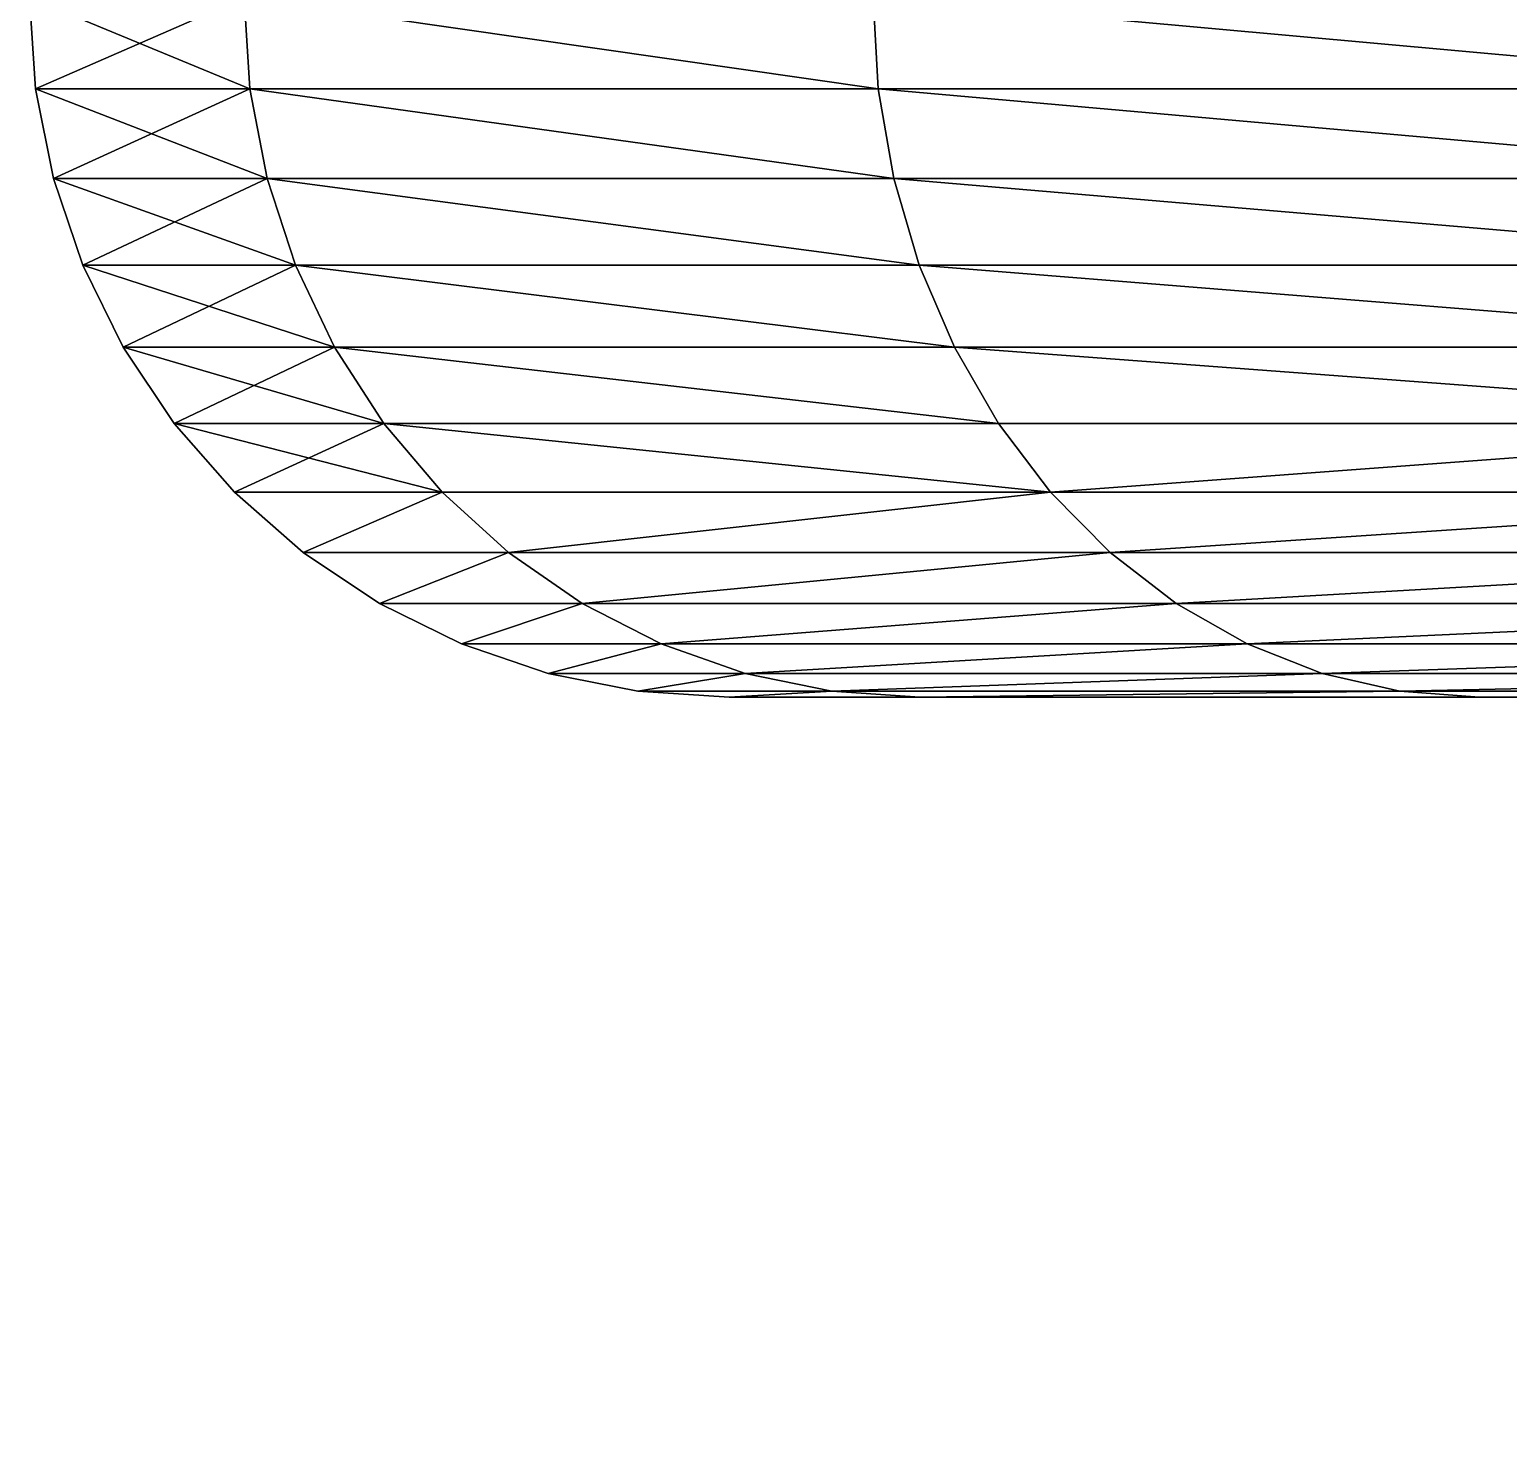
# Model space of a CAD drawing. Header units: millimetres. Extents: x 792 to 981, y 271 to 417.
# Drawn here: x 905.879 to 907.993, y 316.382 to 318.388 of the extents above; entities that cross this region are included whole.
import ezdxf

# ---------------------------------------------------------------- set-up
doc = ezdxf.new("R2010")
doc.units = ezdxf.units.MM

# ---------------------------------------------------------------- blocks, each defined once
blk = doc.blocks.new('Component')
mesh = blk.add_polyface()
corners = [(0, 20, 26.5), (41, 20, 6), (0, 20, 6), (41, 20, 26.5)]
mesh.append_faces([[corners[k] for k in face] for face in [(0, 1, 2), (1, 0, 3)]], dxfattribs={"vtx0": -1})
mesh = blk.add_polyface()
corners = [(41, 0, 26.5), (0, 0, 6), (41, 0, 6), (0, 0, 26.5)]
mesh.append_faces([[corners[k] for k in face] for face in [(0, 1, 2), (1, 0, 3)]], dxfattribs={"vtx0": -1})

msp = doc.modelspace()

# ---------------------------------------------------------------- linework, layer by layer
at = {"extrusion": (-3.06162e-16, -1, -1.83697e-16)}
for p, q in [((905.8795, 318.434, 56.5), (905.888, 318.3035, 56.5)), ((906.1944, 318.3035, 54.1728), (906.1861, 318.434, 54.1706)), ((906.1944, 318.3035, 58.8272), (906.1861, 318.434, 58.8294)), ((907.0926, 318.3035, 60.9957), (907.0852, 318.434, 61)), ((907.0926, 318.3035, 52.0043), (907.0852, 318.434, 52)), ((905.888, 318.3035, 56.5), (905.9135, 318.1752, 56.5)), ((905.888, 318.3035, 56.5), (906.1944, 318.3035, 54.1728)), ((906.1944, 318.3035, 58.8272), (905.888, 318.3035, 56.5)), ((906.219, 318.1752, 54.1794), (906.1944, 318.3035, 54.1728)), ((907.0926, 318.3035, 60.9957), (906.1944, 318.3035, 58.8272)), ((906.219, 318.1752, 58.8206), (906.1944, 318.3035, 58.8272)), ((906.1944, 318.3035, 54.1728), (907.0926, 318.3035, 52.0043)), ((907.0926, 318.3035, 52.0043), (908.5216, 318.3035, 50.1421)), ((908.5216, 318.3035, 62.8579), (907.0926, 318.3035, 60.9957)), ((907.1147, 318.1752, 60.983), (907.0926, 318.3035, 60.9957)), ((907.1147, 318.1752, 52.017), (907.0926, 318.3035, 52.0043)), ((905.9135, 318.1752, 56.5), (906.219, 318.1752, 54.1794)), ((906.219, 318.1752, 58.8206), (905.9135, 318.1752, 56.5)), ((905.9135, 318.1752, 56.5), (905.9556, 318.0514, 56.5)), ((906.219, 318.1752, 54.1794), (907.1147, 318.1752, 52.017)), ((907.1147, 318.1752, 60.983), (906.219, 318.1752, 58.8206)), ((906.2597, 318.0514, 58.8097), (906.219, 318.1752, 58.8206)), ((906.2597, 318.0514, 54.1903), (906.219, 318.1752, 54.1794)), ((907.1147, 318.1752, 52.017), (908.5396, 318.1752, 50.1601)), ((908.5396, 318.1752, 62.8399), (907.1147, 318.1752, 60.983)), ((907.1512, 318.0514, 60.9619), (907.1147, 318.1752, 60.983)), ((907.1512, 318.0514, 52.0381), (907.1147, 318.1752, 52.017)), ((905.9556, 318.0514, 56.5), (906.2597, 318.0514, 54.1903)), ((905.9556, 318.0514, 56.5), (906.0134, 317.934, 56.5)), ((906.2597, 318.0514, 58.8097), (905.9556, 318.0514, 56.5)), ((906.3155, 317.934, 54.2053), (906.2597, 318.0514, 54.1903)), ((906.2597, 318.0514, 54.1903), (907.1512, 318.0514, 52.0381)), ((907.1512, 318.0514, 60.9619), (906.2597, 318.0514, 58.8097)), ((906.3155, 317.934, 58.7947), (906.2597, 318.0514, 58.8097)), ((907.2013, 317.934, 52.067), (907.1512, 318.0514, 52.0381)), ((907.1512, 318.0514, 52.0381), (908.5693, 318.0514, 50.1899)), ((908.5693, 318.0514, 62.8101), (907.1512, 318.0514, 60.9619)), ((907.2013, 317.934, 60.933), (907.1512, 318.0514, 60.9619)), ((906.0134, 317.934, 56.5), (906.3155, 317.934, 54.2053)), ((906.3155, 317.934, 58.7947), (906.0134, 317.934, 56.5)), ((906.0134, 317.934, 56.5), (906.0861, 317.8253, 56.5)), ((906.3857, 317.8253, 54.2241), (906.3155, 317.934, 54.2053)), ((907.2013, 317.934, 60.933), (906.3155, 317.934, 58.7947)), ((906.3857, 317.8253, 58.7759), (906.3155, 317.934, 58.7947)), ((906.3155, 317.934, 54.2053), (907.2013, 317.934, 52.067)), ((907.2642, 317.8253, 52.1033), (907.2013, 317.934, 52.067)), ((908.6102, 317.934, 62.7692), (907.2013, 317.934, 60.933)), ((907.2642, 317.8253, 60.8967), (907.2013, 317.934, 60.933)), ((907.2013, 317.934, 52.067), (908.6102, 317.934, 50.2308)), ((906.0861, 317.8253, 56.5), (906.3857, 317.8253, 54.2241)), ((906.0861, 317.8253, 56.5), (906.1724, 317.7269, 56.5)), ((906.3857, 317.8253, 58.7759), (906.0861, 317.8253, 56.5)), ((906.3857, 317.8253, 54.2241), (907.2642, 317.8253, 52.1033)), ((906.469, 317.7269, 54.2464), (906.3857, 317.8253, 54.2241)), ((907.2642, 317.8253, 60.8967), (906.3857, 317.8253, 58.7759)), ((906.469, 317.7269, 58.7536), (906.3857, 317.8253, 58.7759)), ((907.2642, 317.8253, 52.1033), (908.6616, 317.8253, 50.2822)), ((908.6616, 317.8253, 62.7178), (907.2642, 317.8253, 60.8967)), ((907.3389, 317.7269, 60.8536), (907.2642, 317.8253, 60.8967)), ((907.3389, 317.7269, 52.1464), (907.2642, 317.8253, 52.1033)), ((906.1724, 317.7269, 56.5), (906.2707, 317.6407, 56.5)), ((906.1724, 317.7269, 56.5), (906.469, 317.7269, 54.2464)), ((906.469, 317.7269, 58.7536), (906.1724, 317.7269, 56.5)), ((906.564, 317.6407, 54.2719), (906.469, 317.7269, 54.2464)), ((906.469, 317.7269, 54.2464), (907.3389, 317.7269, 52.1464)), ((907.3389, 317.7269, 60.8536), (906.469, 317.7269, 58.7536)), ((906.564, 317.6407, 58.7281), (906.469, 317.7269, 58.7536)), ((907.4241, 317.6407, 52.1956), (907.3389, 317.7269, 52.1464)), ((907.3389, 317.7269, 52.1464), (908.7226, 317.7269, 50.3431)), ((908.7226, 317.7269, 62.6569), (907.3389, 317.7269, 60.8536)), ((907.4241, 317.6407, 60.8044), (907.3389, 317.7269, 60.8536)), ((906.2707, 317.6407, 56.5), (906.3795, 317.568, 56.5)), ((906.564, 317.6407, 58.7281), (906.2707, 317.6407, 56.5)), ((906.2707, 317.6407, 56.5), (906.564, 317.6407, 54.2719)), ((906.564, 317.6407, 54.2719), (907.4241, 317.6407, 52.1956)), ((906.6691, 317.568, 54.3), (906.564, 317.6407, 54.2719)), ((907.4241, 317.6407, 60.8044), (906.564, 317.6407, 58.7281)), ((906.6691, 317.568, 58.7), (906.564, 317.6407, 58.7281)), ((907.5182, 317.568, 52.25), (907.4241, 317.6407, 52.1956)), ((907.4241, 317.6407, 52.1956), (908.7922, 317.6407, 50.4127)), ((908.7922, 317.6407, 62.5873), (907.4241, 317.6407, 60.8044)), ((907.5182, 317.568, 60.75), (907.4241, 317.6407, 60.8044)), ((906.3795, 317.568, 56.5), (906.6691, 317.568, 54.3)), ((906.3795, 317.568, 56.5), (906.4968, 317.5102, 56.5)), ((906.6691, 317.568, 58.7), (906.3795, 317.568, 56.5)), ((907.5182, 317.568, 60.75), (906.6691, 317.568, 58.7)), ((906.7824, 317.5102, 58.6696), (906.6691, 317.568, 58.7)), ((906.7824, 317.5102, 54.3304), (906.6691, 317.568, 54.3)), ((906.6691, 317.568, 54.3), (907.5182, 317.568, 52.25)), ((907.6198, 317.5102, 52.3087), (907.5182, 317.568, 52.25)), ((907.5182, 317.568, 52.25), (908.8691, 317.568, 50.4896)), ((908.8691, 317.568, 62.5104), (907.5182, 317.568, 60.75)), ((907.6198, 317.5102, 60.6913), (907.5182, 317.568, 60.75)), ((906.4968, 317.5102, 56.5), (906.7824, 317.5102, 54.3304)), ((906.4968, 317.5102, 56.5), (906.6206, 317.4681, 56.5)), ((906.7824, 317.5102, 58.6696), (906.4968, 317.5102, 56.5)), ((906.7824, 317.5102, 54.3304), (907.6198, 317.5102, 52.3087)), ((906.9021, 317.4681, 54.3625), (906.7824, 317.5102, 54.3304)), ((907.6198, 317.5102, 60.6913), (906.7824, 317.5102, 58.6696)), ((906.9021, 317.4681, 58.6375), (906.7824, 317.5102, 58.6696)), ((907.6198, 317.5102, 52.3087), (908.952, 317.5102, 50.5725)), ((908.952, 317.5102, 62.4275), (907.6198, 317.5102, 60.6913)), ((907.7271, 317.4681, 60.6294), (907.6198, 317.5102, 60.6913)), ((907.7271, 317.4681, 52.3706), (907.6198, 317.5102, 52.3087)), ((906.6206, 317.4681, 56.5), (906.7489, 317.4426, 56.5)), ((906.6206, 317.4681, 56.5), (906.9021, 317.4681, 54.3625)), ((906.9021, 317.4681, 58.6375), (906.6206, 317.4681, 56.5)), ((906.9021, 317.4681, 54.3625), (907.7271, 317.4681, 52.3706)), ((907.026, 317.4426, 54.3957), (906.9021, 317.4681, 54.3625)), ((907.7271, 317.4681, 60.6294), (906.9021, 317.4681, 58.6375)), ((907.026, 317.4426, 58.6043), (906.9021, 317.4681, 58.6375)), ((907.7271, 317.4681, 52.3706), (909.0396, 317.4681, 50.6601)), ((907.8382, 317.4426, 52.4347), (907.7271, 317.4681, 52.3706)), ((909.0396, 317.4681, 62.3399), (907.7271, 317.4681, 60.6294)), ((907.8382, 317.4426, 60.5653), (907.7271, 317.4681, 60.6294)), ((906.7489, 317.4426, 56.5), (907.026, 317.4426, 54.3957)), ((906.7489, 317.4426, 56.5), (906.8795, 317.434, 56.5)), ((907.026, 317.4426, 58.6043), (906.7489, 317.4426, 56.5)), ((907.026, 317.4426, 54.3957), (907.8382, 317.4426, 52.4347)), ((907.1521, 317.434, 54.4294), (907.026, 317.4426, 54.3957)), ((907.8382, 317.4426, 60.5653), (907.026, 317.4426, 58.6043)), ((907.1521, 317.434, 58.5706), (907.026, 317.4426, 58.6043)), ((907.9513, 317.434, 52.5), (907.8382, 317.4426, 52.4347)), ((907.8382, 317.4426, 52.4347), (909.1303, 317.4426, 50.7508)), ((909.1303, 317.4426, 62.2492), (907.8382, 317.4426, 60.5653)), ((907.9513, 317.434, 60.5), (907.8382, 317.4426, 60.5653)), ((906.8795, 317.434, 56.5), (907.1521, 317.434, 54.4294)), ((907.1521, 317.434, 58.5706), (906.8795, 317.434, 56.5)), ((907.1521, 317.434, 54.4294), (907.9513, 317.434, 52.5)), ((907.9513, 317.434, 60.5), (907.1521, 317.434, 58.5706)), ((907.8881, 317.434, 56.5), (908.1263, 317.434, 54.6905)), ((908.1263, 317.434, 58.3095), (907.8881, 317.434, 56.5)), ((909.2226, 317.434, 62.1569), (907.9513, 317.434, 60.5)), ((907.9513, 317.434, 52.5), (909.2226, 317.434, 50.8431))]:
    msp.add_line(p, q, dxfattribs=at)

# ---------------------------------------------------------------- block references
at = {"extrusion": (0, 1, -1.83697e-16), "rotation": 180}
msp.add_blockref('Component', (-880.1732, 25, 300.634), dxfattribs=at)

# ---------------------------------------------------------------- meshes
at = {"color": 160, "true_color": 0x3232ff}
mesh = msp.add_polyface(dxfattribs=at)
corners = [(906.1861, 318.434, 54.1706), (905.888, 318.3035, 56.5), (905.8795, 318.434, 56.5), (906.1944, 318.3035, 54.1728)]
mesh.append_faces([[corners[k] for k in face] for face in [(0, 1, 2), (1, 0, 3)]], dxfattribs={"vtx0": -1, "color": 160})
mesh = msp.add_polyface(dxfattribs=at)
corners = [(905.8795, 318.434, 56.5), (906.1944, 318.3035, 58.8272), (906.1861, 318.434, 58.8294), (905.888, 318.3035, 56.5)]
mesh.append_faces([[corners[k] for k in face] for face in [(0, 1, 2), (1, 0, 3)]], dxfattribs={"vtx0": -1, "color": 160})
mesh = msp.add_polyface(dxfattribs=at)
corners = [(906.1861, 318.434, 54.1706), (907.0926, 318.3035, 52.0043), (906.1944, 318.3035, 54.1728), (907.0852, 318.434, 52)]
mesh.append_faces([[corners[k] for k in face] for face in [(0, 1, 2), (1, 0, 3)]], dxfattribs={"vtx0": -1, "color": 160})
mesh = msp.add_polyface(dxfattribs=at)
corners = [(906.1861, 318.434, 58.8294), (907.0926, 318.3035, 60.9957), (907.0852, 318.434, 61), (906.1944, 318.3035, 58.8272)]
mesh.append_faces([[corners[k] for k in face] for face in [(0, 1, 2), (1, 0, 3)]], dxfattribs={"vtx0": -1, "color": 160})
mesh = msp.add_polyface(dxfattribs=at)
corners = [(907.0852, 318.434, 52), (908.5216, 318.3035, 50.1421), (907.0926, 318.3035, 52.0043), (908.5155, 318.434, 50.136)]
mesh.append_faces([[corners[k] for k in face] for face in [(0, 1, 2), (1, 0, 3)]], dxfattribs={"vtx0": -1, "color": 160})
mesh = msp.add_polyface(dxfattribs=at)
corners = [(907.0852, 318.434, 61), (908.5216, 318.3035, 62.8579), (908.5155, 318.434, 62.864), (907.0926, 318.3035, 60.9957)]
mesh.append_faces([[corners[k] for k in face] for face in [(0, 1, 2), (1, 0, 3)]], dxfattribs={"vtx0": -1, "color": 160})
mesh = msp.add_polyface(dxfattribs=at)
corners = [(906.1944, 318.3035, 54.1728), (905.9135, 318.1752, 56.5), (905.888, 318.3035, 56.5), (906.219, 318.1752, 54.1794)]
mesh.append_faces([[corners[k] for k in face] for face in [(0, 1, 2), (1, 0, 3)]], dxfattribs={"vtx0": -1, "color": 160})
mesh = msp.add_polyface(dxfattribs=at)
corners = [(905.888, 318.3035, 56.5), (906.219, 318.1752, 58.8206), (906.1944, 318.3035, 58.8272), (905.9135, 318.1752, 56.5)]
mesh.append_faces([[corners[k] for k in face] for face in [(0, 1, 2), (1, 0, 3)]], dxfattribs={"vtx0": -1, "color": 160})
mesh = msp.add_polyface(dxfattribs=at)
corners = [(906.1944, 318.3035, 54.1728), (907.1147, 318.1752, 52.017), (906.219, 318.1752, 54.1794), (907.0926, 318.3035, 52.0043)]
mesh.append_faces([[corners[k] for k in face] for face in [(0, 1, 2), (1, 0, 3)]], dxfattribs={"vtx0": -1, "color": 160})
mesh = msp.add_polyface(dxfattribs=at)
corners = [(906.1944, 318.3035, 58.8272), (907.1147, 318.1752, 60.983), (907.0926, 318.3035, 60.9957), (906.219, 318.1752, 58.8206)]
mesh.append_faces([[corners[k] for k in face] for face in [(0, 1, 2), (1, 0, 3)]], dxfattribs={"vtx0": -1, "color": 160})
mesh = msp.add_polyface(dxfattribs=at)
corners = [(907.0926, 318.3035, 52.0043), (908.5396, 318.1752, 50.1601), (907.1147, 318.1752, 52.017), (908.5216, 318.3035, 50.1421)]
mesh.append_faces([[corners[k] for k in face] for face in [(0, 1, 2), (1, 0, 3)]], dxfattribs={"vtx0": -1, "color": 160})
mesh = msp.add_polyface(dxfattribs=at)
corners = [(907.0926, 318.3035, 60.9957), (908.5396, 318.1752, 62.8399), (908.5216, 318.3035, 62.8579), (907.1147, 318.1752, 60.983)]
mesh.append_faces([[corners[k] for k in face] for face in [(0, 1, 2), (1, 0, 3)]], dxfattribs={"vtx0": -1, "color": 160})
mesh = msp.add_polyface(dxfattribs=at)
corners = [(906.219, 318.1752, 54.1794), (905.9556, 318.0514, 56.5), (905.9135, 318.1752, 56.5), (906.2597, 318.0514, 54.1903)]
mesh.append_faces([[corners[k] for k in face] for face in [(0, 1, 2), (1, 0, 3)]], dxfattribs={"vtx0": -1, "color": 160})
mesh = msp.add_polyface(dxfattribs=at)
corners = [(905.9135, 318.1752, 56.5), (906.2597, 318.0514, 58.8097), (906.219, 318.1752, 58.8206), (905.9556, 318.0514, 56.5)]
mesh.append_faces([[corners[k] for k in face] for face in [(0, 1, 2), (1, 0, 3)]], dxfattribs={"vtx0": -1, "color": 160})
mesh = msp.add_polyface(dxfattribs=at)
corners = [(906.219, 318.1752, 54.1794), (907.1512, 318.0514, 52.0381), (906.2597, 318.0514, 54.1903), (907.1147, 318.1752, 52.017)]
mesh.append_faces([[corners[k] for k in face] for face in [(0, 1, 2), (1, 0, 3)]], dxfattribs={"vtx0": -1, "color": 160})
mesh = msp.add_polyface(dxfattribs=at)
corners = [(906.219, 318.1752, 58.8206), (907.1512, 318.0514, 60.9619), (907.1147, 318.1752, 60.983), (906.2597, 318.0514, 58.8097)]
mesh.append_faces([[corners[k] for k in face] for face in [(0, 1, 2), (1, 0, 3)]], dxfattribs={"vtx0": -1, "color": 160})
mesh = msp.add_polyface(dxfattribs=at)
corners = [(907.1147, 318.1752, 52.017), (908.5693, 318.0514, 50.1899), (907.1512, 318.0514, 52.0381), (908.5396, 318.1752, 50.1601)]
mesh.append_faces([[corners[k] for k in face] for face in [(0, 1, 2), (1, 0, 3)]], dxfattribs={"vtx0": -1, "color": 160})
mesh = msp.add_polyface(dxfattribs=at)
corners = [(907.1147, 318.1752, 60.983), (908.5693, 318.0514, 62.8101), (908.5396, 318.1752, 62.8399), (907.1512, 318.0514, 60.9619)]
mesh.append_faces([[corners[k] for k in face] for face in [(0, 1, 2), (1, 0, 3)]], dxfattribs={"vtx0": -1, "color": 160})
mesh = msp.add_polyface(dxfattribs=at)
corners = [(906.2597, 318.0514, 54.1903), (906.0134, 317.934, 56.5), (905.9556, 318.0514, 56.5), (906.3155, 317.934, 54.2053)]
mesh.append_faces([[corners[k] for k in face] for face in [(0, 1, 2), (1, 0, 3)]], dxfattribs={"vtx0": -1, "color": 160})
mesh = msp.add_polyface(dxfattribs=at)
corners = [(905.9556, 318.0514, 56.5), (906.3155, 317.934, 58.7947), (906.2597, 318.0514, 58.8097), (906.0134, 317.934, 56.5)]
mesh.append_faces([[corners[k] for k in face] for face in [(0, 1, 2), (1, 0, 3)]], dxfattribs={"vtx0": -1, "color": 160})
mesh = msp.add_polyface(dxfattribs=at)
corners = [(906.2597, 318.0514, 54.1903), (907.2013, 317.934, 52.067), (906.3155, 317.934, 54.2053), (907.1512, 318.0514, 52.0381)]
mesh.append_faces([[corners[k] for k in face] for face in [(0, 1, 2), (1, 0, 3)]], dxfattribs={"vtx0": -1, "color": 160})
mesh = msp.add_polyface(dxfattribs=at)
corners = [(906.2597, 318.0514, 58.8097), (907.2013, 317.934, 60.933), (907.1512, 318.0514, 60.9619), (906.3155, 317.934, 58.7947)]
mesh.append_faces([[corners[k] for k in face] for face in [(0, 1, 2), (1, 0, 3)]], dxfattribs={"vtx0": -1, "color": 160})
mesh = msp.add_polyface(dxfattribs=at)
corners = [(907.1512, 318.0514, 52.0381), (908.6102, 317.934, 50.2308), (907.2013, 317.934, 52.067), (908.5693, 318.0514, 50.1899)]
mesh.append_faces([[corners[k] for k in face] for face in [(0, 1, 2), (1, 0, 3)]], dxfattribs={"vtx0": -1, "color": 160})
mesh = msp.add_polyface(dxfattribs=at)
corners = [(907.1512, 318.0514, 60.9619), (908.6102, 317.934, 62.7692), (908.5693, 318.0514, 62.8101), (907.2013, 317.934, 60.933)]
mesh.append_faces([[corners[k] for k in face] for face in [(0, 1, 2), (1, 0, 3)]], dxfattribs={"vtx0": -1, "color": 160})
mesh = msp.add_polyface(dxfattribs=at)
corners = [(906.3155, 317.934, 54.2053), (906.0861, 317.8253, 56.5), (906.0134, 317.934, 56.5), (906.3857, 317.8253, 54.2241)]
mesh.append_faces([[corners[k] for k in face] for face in [(0, 1, 2), (1, 0, 3)]], dxfattribs={"vtx0": -1, "color": 160})
mesh = msp.add_polyface(dxfattribs=at)
corners = [(906.0134, 317.934, 56.5), (906.3857, 317.8253, 58.7759), (906.3155, 317.934, 58.7947), (906.0861, 317.8253, 56.5)]
mesh.append_faces([[corners[k] for k in face] for face in [(0, 1, 2), (1, 0, 3)]], dxfattribs={"vtx0": -1, "color": 160})
mesh = msp.add_polyface(dxfattribs=at)
corners = [(906.3155, 317.934, 54.2053), (907.2642, 317.8253, 52.1033), (906.3857, 317.8253, 54.2241), (907.2013, 317.934, 52.067)]
mesh.append_faces([[corners[k] for k in face] for face in [(0, 1, 2), (1, 0, 3)]], dxfattribs={"vtx0": -1, "color": 160})
mesh = msp.add_polyface(dxfattribs=at)
corners = [(906.3155, 317.934, 58.7947), (907.2642, 317.8253, 60.8967), (907.2013, 317.934, 60.933), (906.3857, 317.8253, 58.7759)]
mesh.append_faces([[corners[k] for k in face] for face in [(0, 1, 2), (1, 0, 3)]], dxfattribs={"vtx0": -1, "color": 160})
mesh = msp.add_polyface(dxfattribs=at)
corners = [(907.2013, 317.934, 52.067), (908.6616, 317.8253, 50.2822), (907.2642, 317.8253, 52.1033), (908.6102, 317.934, 50.2308)]
mesh.append_faces([[corners[k] for k in face] for face in [(0, 1, 2), (1, 0, 3)]], dxfattribs={"vtx0": -1, "color": 160})
mesh = msp.add_polyface(dxfattribs=at)
corners = [(907.2013, 317.934, 60.933), (908.6616, 317.8253, 62.7178), (908.6102, 317.934, 62.7692), (907.2642, 317.8253, 60.8967)]
mesh.append_faces([[corners[k] for k in face] for face in [(0, 1, 2), (1, 0, 3)]], dxfattribs={"vtx0": -1, "color": 160})
mesh = msp.add_polyface(dxfattribs=at)
corners = [(906.3857, 317.8253, 54.2241), (906.1724, 317.7269, 56.5), (906.0861, 317.8253, 56.5), (906.469, 317.7269, 54.2464)]
mesh.append_faces([[corners[k] for k in face] for face in [(0, 1, 2), (1, 0, 3)]], dxfattribs={"vtx0": -1, "color": 160})
mesh = msp.add_polyface(dxfattribs=at)
corners = [(906.0861, 317.8253, 56.5), (906.469, 317.7269, 58.7536), (906.3857, 317.8253, 58.7759), (906.1724, 317.7269, 56.5)]
mesh.append_faces([[corners[k] for k in face] for face in [(0, 1, 2), (1, 0, 3)]], dxfattribs={"vtx0": -1, "color": 160})
mesh = msp.add_polyface(dxfattribs=at)
corners = [(906.3857, 317.8253, 54.2241), (907.3389, 317.7269, 52.1464), (906.469, 317.7269, 54.2464), (907.2642, 317.8253, 52.1033)]
mesh.append_faces([[corners[k] for k in face] for face in [(0, 1, 2), (1, 0, 3)]], dxfattribs={"vtx0": -1, "color": 160})
mesh = msp.add_polyface(dxfattribs=at)
corners = [(906.3857, 317.8253, 58.7759), (907.3389, 317.7269, 60.8536), (907.2642, 317.8253, 60.8967), (906.469, 317.7269, 58.7536)]
mesh.append_faces([[corners[k] for k in face] for face in [(0, 1, 2), (1, 0, 3)]], dxfattribs={"vtx0": -1, "color": 160})
mesh = msp.add_polyface(dxfattribs=at)
corners = [(907.3389, 317.7269, 52.1464), (908.6616, 317.8253, 50.2822), (908.7226, 317.7269, 50.3431), (907.2642, 317.8253, 52.1033)]
mesh.append_faces([[corners[k] for k in face] for face in [(0, 1, 2), (1, 0, 3)]], dxfattribs={"vtx0": -1, "color": 160})
mesh = msp.add_polyface(dxfattribs=at)
corners = [(908.6616, 317.8253, 62.7178), (907.3389, 317.7269, 60.8536), (908.7226, 317.7269, 62.6569), (907.2642, 317.8253, 60.8967)]
mesh.append_faces([[corners[k] for k in face] for face in [(0, 1, 2), (1, 0, 3)]], dxfattribs={"vtx0": -1, "color": 160})
mesh = msp.add_polyface(dxfattribs=at)
corners = [(906.2707, 317.6407, 56.5), (906.469, 317.7269, 54.2464), (906.564, 317.6407, 54.2719), (906.1724, 317.7269, 56.5)]
mesh.append_faces([[corners[k] for k in face] for face in [(0, 1, 2), (1, 0, 3)]], dxfattribs={"vtx0": -1, "color": 160})
mesh = msp.add_polyface(dxfattribs=at)
corners = [(906.469, 317.7269, 58.7536), (906.2707, 317.6407, 56.5), (906.564, 317.6407, 58.7281), (906.1724, 317.7269, 56.5)]
mesh.append_faces([[corners[k] for k in face] for face in [(0, 1, 2), (1, 0, 3)]], dxfattribs={"vtx0": -1, "color": 160})
mesh = msp.add_polyface(dxfattribs=at)
corners = [(906.564, 317.6407, 54.2719), (907.3389, 317.7269, 52.1464), (907.4241, 317.6407, 52.1956), (906.469, 317.7269, 54.2464)]
mesh.append_faces([[corners[k] for k in face] for face in [(0, 1, 2), (1, 0, 3)]], dxfattribs={"vtx0": -1, "color": 160})
mesh = msp.add_polyface(dxfattribs=at)
corners = [(907.3389, 317.7269, 60.8536), (906.564, 317.6407, 58.7281), (907.4241, 317.6407, 60.8044), (906.469, 317.7269, 58.7536)]
mesh.append_faces([[corners[k] for k in face] for face in [(0, 1, 2), (1, 0, 3)]], dxfattribs={"vtx0": -1, "color": 160})
mesh = msp.add_polyface(dxfattribs=at)
corners = [(907.4241, 317.6407, 52.1956), (908.7226, 317.7269, 50.3431), (908.7922, 317.6407, 50.4127), (907.3389, 317.7269, 52.1464)]
mesh.append_faces([[corners[k] for k in face] for face in [(0, 1, 2), (1, 0, 3)]], dxfattribs={"vtx0": -1, "color": 160})
mesh = msp.add_polyface(dxfattribs=at)
corners = [(908.7226, 317.7269, 62.6569), (907.4241, 317.6407, 60.8044), (908.7922, 317.6407, 62.5873), (907.3389, 317.7269, 60.8536)]
mesh.append_faces([[corners[k] for k in face] for face in [(0, 1, 2), (1, 0, 3)]], dxfattribs={"vtx0": -1, "color": 160})
mesh = msp.add_polyface(dxfattribs=at)
corners = [(906.3795, 317.568, 56.5), (906.564, 317.6407, 54.2719), (906.6691, 317.568, 54.3), (906.2707, 317.6407, 56.5)]
mesh.append_faces([[corners[k] for k in face] for face in [(0, 1, 2), (1, 0, 3)]], dxfattribs={"vtx0": -1, "color": 160})
mesh = msp.add_polyface(dxfattribs=at)
corners = [(906.564, 317.6407, 58.7281), (906.3795, 317.568, 56.5), (906.6691, 317.568, 58.7), (906.2707, 317.6407, 56.5)]
mesh.append_faces([[corners[k] for k in face] for face in [(0, 1, 2), (1, 0, 3)]], dxfattribs={"vtx0": -1, "color": 160})
mesh = msp.add_polyface(dxfattribs=at)
corners = [(906.6691, 317.568, 54.3), (907.4241, 317.6407, 52.1956), (907.5182, 317.568, 52.25), (906.564, 317.6407, 54.2719)]
mesh.append_faces([[corners[k] for k in face] for face in [(0, 1, 2), (1, 0, 3)]], dxfattribs={"vtx0": -1, "color": 160})
mesh = msp.add_polyface(dxfattribs=at)
corners = [(907.4241, 317.6407, 60.8044), (906.6691, 317.568, 58.7), (907.5182, 317.568, 60.75), (906.564, 317.6407, 58.7281)]
mesh.append_faces([[corners[k] for k in face] for face in [(0, 1, 2), (1, 0, 3)]], dxfattribs={"vtx0": -1, "color": 160})
mesh = msp.add_polyface(dxfattribs=at)
corners = [(907.5182, 317.568, 52.25), (908.7922, 317.6407, 50.4127), (908.8691, 317.568, 50.4896), (907.4241, 317.6407, 52.1956)]
mesh.append_faces([[corners[k] for k in face] for face in [(0, 1, 2), (1, 0, 3)]], dxfattribs={"vtx0": -1, "color": 160})
mesh = msp.add_polyface(dxfattribs=at)
corners = [(908.7922, 317.6407, 62.5873), (907.5182, 317.568, 60.75), (908.8691, 317.568, 62.5104), (907.4241, 317.6407, 60.8044)]
mesh.append_faces([[corners[k] for k in face] for face in [(0, 1, 2), (1, 0, 3)]], dxfattribs={"vtx0": -1, "color": 160})
mesh = msp.add_polyface(dxfattribs=at)
corners = [(906.4968, 317.5102, 56.5), (906.6691, 317.568, 54.3), (906.7824, 317.5102, 54.3304), (906.3795, 317.568, 56.5)]
mesh.append_faces([[corners[k] for k in face] for face in [(0, 1, 2), (1, 0, 3)]], dxfattribs={"vtx0": -1, "color": 160})
mesh = msp.add_polyface(dxfattribs=at)
corners = [(906.6691, 317.568, 58.7), (906.4968, 317.5102, 56.5), (906.7824, 317.5102, 58.6696), (906.3795, 317.568, 56.5)]
mesh.append_faces([[corners[k] for k in face] for face in [(0, 1, 2), (1, 0, 3)]], dxfattribs={"vtx0": -1, "color": 160})
mesh = msp.add_polyface(dxfattribs=at)
corners = [(906.7824, 317.5102, 54.3304), (907.5182, 317.568, 52.25), (907.6198, 317.5102, 52.3087), (906.6691, 317.568, 54.3)]
mesh.append_faces([[corners[k] for k in face] for face in [(0, 1, 2), (1, 0, 3)]], dxfattribs={"vtx0": -1, "color": 160})
mesh = msp.add_polyface(dxfattribs=at)
corners = [(907.5182, 317.568, 60.75), (906.7824, 317.5102, 58.6696), (907.6198, 317.5102, 60.6913), (906.6691, 317.568, 58.7)]
mesh.append_faces([[corners[k] for k in face] for face in [(0, 1, 2), (1, 0, 3)]], dxfattribs={"vtx0": -1, "color": 160})
mesh = msp.add_polyface(dxfattribs=at)
corners = [(907.6198, 317.5102, 52.3087), (908.8691, 317.568, 50.4896), (908.952, 317.5102, 50.5725), (907.5182, 317.568, 52.25)]
mesh.append_faces([[corners[k] for k in face] for face in [(0, 1, 2), (1, 0, 3)]], dxfattribs={"vtx0": -1, "color": 160})
mesh = msp.add_polyface(dxfattribs=at)
corners = [(908.8691, 317.568, 62.5104), (907.6198, 317.5102, 60.6913), (908.952, 317.5102, 62.4275), (907.5182, 317.568, 60.75)]
mesh.append_faces([[corners[k] for k in face] for face in [(0, 1, 2), (1, 0, 3)]], dxfattribs={"vtx0": -1, "color": 160})
mesh = msp.add_polyface(dxfattribs=at)
corners = [(906.6206, 317.4681, 56.5), (906.7824, 317.5102, 54.3304), (906.9021, 317.4681, 54.3625), (906.4968, 317.5102, 56.5)]
mesh.append_faces([[corners[k] for k in face] for face in [(0, 1, 2), (1, 0, 3)]], dxfattribs={"vtx0": -1, "color": 160})
mesh = msp.add_polyface(dxfattribs=at)
corners = [(906.7824, 317.5102, 58.6696), (906.6206, 317.4681, 56.5), (906.9021, 317.4681, 58.6375), (906.4968, 317.5102, 56.5)]
mesh.append_faces([[corners[k] for k in face] for face in [(0, 1, 2), (1, 0, 3)]], dxfattribs={"vtx0": -1, "color": 160})
mesh = msp.add_polyface(dxfattribs=at)
corners = [(906.9021, 317.4681, 54.3625), (907.6198, 317.5102, 52.3087), (907.7271, 317.4681, 52.3706), (906.7824, 317.5102, 54.3304)]
mesh.append_faces([[corners[k] for k in face] for face in [(0, 1, 2), (1, 0, 3)]], dxfattribs={"vtx0": -1, "color": 160})
mesh = msp.add_polyface(dxfattribs=at)
corners = [(907.6198, 317.5102, 60.6913), (906.9021, 317.4681, 58.6375), (907.7271, 317.4681, 60.6294), (906.7824, 317.5102, 58.6696)]
mesh.append_faces([[corners[k] for k in face] for face in [(0, 1, 2), (1, 0, 3)]], dxfattribs={"vtx0": -1, "color": 160})
mesh = msp.add_polyface(dxfattribs=at)
corners = [(907.7271, 317.4681, 52.3706), (908.952, 317.5102, 50.5725), (909.0396, 317.4681, 50.6601), (907.6198, 317.5102, 52.3087)]
mesh.append_faces([[corners[k] for k in face] for face in [(0, 1, 2), (1, 0, 3)]], dxfattribs={"vtx0": -1, "color": 160})
mesh = msp.add_polyface(dxfattribs=at)
corners = [(908.952, 317.5102, 62.4275), (907.7271, 317.4681, 60.6294), (909.0396, 317.4681, 62.3399), (907.6198, 317.5102, 60.6913)]
mesh.append_faces([[corners[k] for k in face] for face in [(0, 1, 2), (1, 0, 3)]], dxfattribs={"vtx0": -1, "color": 160})
mesh = msp.add_polyface(dxfattribs=at)
corners = [(906.7489, 317.4426, 56.5), (906.9021, 317.4681, 54.3625), (907.026, 317.4426, 54.3957), (906.6206, 317.4681, 56.5)]
mesh.append_faces([[corners[k] for k in face] for face in [(0, 1, 2), (1, 0, 3)]], dxfattribs={"vtx0": -1, "color": 160})
mesh = msp.add_polyface(dxfattribs=at)
corners = [(906.9021, 317.4681, 58.6375), (906.7489, 317.4426, 56.5), (907.026, 317.4426, 58.6043), (906.6206, 317.4681, 56.5)]
mesh.append_faces([[corners[k] for k in face] for face in [(0, 1, 2), (1, 0, 3)]], dxfattribs={"vtx0": -1, "color": 160})
mesh = msp.add_polyface(dxfattribs=at)
corners = [(907.026, 317.4426, 54.3957), (907.7271, 317.4681, 52.3706), (907.8382, 317.4426, 52.4347), (906.9021, 317.4681, 54.3625)]
mesh.append_faces([[corners[k] for k in face] for face in [(0, 1, 2), (1, 0, 3)]], dxfattribs={"vtx0": -1, "color": 160})
mesh = msp.add_polyface(dxfattribs=at)
corners = [(907.7271, 317.4681, 60.6294), (907.026, 317.4426, 58.6043), (907.8382, 317.4426, 60.5653), (906.9021, 317.4681, 58.6375)]
mesh.append_faces([[corners[k] for k in face] for face in [(0, 1, 2), (1, 0, 3)]], dxfattribs={"vtx0": -1, "color": 160})
mesh = msp.add_polyface(dxfattribs=at)
corners = [(907.8382, 317.4426, 52.4347), (909.0396, 317.4681, 50.6601), (909.1303, 317.4426, 50.7508), (907.7271, 317.4681, 52.3706)]
mesh.append_faces([[corners[k] for k in face] for face in [(0, 1, 2), (1, 0, 3)]], dxfattribs={"vtx0": -1, "color": 160})
mesh = msp.add_polyface(dxfattribs=at)
corners = [(909.0396, 317.4681, 62.3399), (907.8382, 317.4426, 60.5653), (909.1303, 317.4426, 62.2492), (907.7271, 317.4681, 60.6294)]
mesh.append_faces([[corners[k] for k in face] for face in [(0, 1, 2), (1, 0, 3)]], dxfattribs={"vtx0": -1, "color": 160})
mesh = msp.add_polyface(dxfattribs=at)
corners = [(906.8795, 317.434, 56.5), (907.026, 317.4426, 54.3957), (907.1521, 317.434, 54.4294), (906.7489, 317.4426, 56.5)]
mesh.append_faces([[corners[k] for k in face] for face in [(0, 1, 2), (1, 0, 3)]], dxfattribs={"vtx0": -1, "color": 160})
mesh = msp.add_polyface(dxfattribs=at)
corners = [(907.026, 317.4426, 58.6043), (906.8795, 317.434, 56.5), (907.1521, 317.434, 58.5706), (906.7489, 317.4426, 56.5)]
mesh.append_faces([[corners[k] for k in face] for face in [(0, 1, 2), (1, 0, 3)]], dxfattribs={"vtx0": -1, "color": 160})
mesh = msp.add_polyface(dxfattribs=at)
corners = [(907.1521, 317.434, 54.4294), (907.8382, 317.4426, 52.4347), (907.9513, 317.434, 52.5), (907.026, 317.4426, 54.3957)]
mesh.append_faces([[corners[k] for k in face] for face in [(0, 1, 2), (1, 0, 3)]], dxfattribs={"vtx0": -1, "color": 160})
mesh = msp.add_polyface(dxfattribs=at)
corners = [(907.8382, 317.4426, 60.5653), (907.1521, 317.434, 58.5706), (907.9513, 317.434, 60.5), (907.026, 317.4426, 58.6043)]
mesh.append_faces([[corners[k] for k in face] for face in [(0, 1, 2), (1, 0, 3)]], dxfattribs={"vtx0": -1, "color": 160})
mesh = msp.add_polyface(dxfattribs=at)
corners = [(907.9513, 317.434, 52.5), (909.1303, 317.4426, 50.7508), (909.2226, 317.434, 50.8431), (907.8382, 317.4426, 52.4347)]
mesh.append_faces([[corners[k] for k in face] for face in [(0, 1, 2), (1, 0, 3)]], dxfattribs={"vtx0": -1, "color": 160})
mesh = msp.add_polyface(dxfattribs=at)
corners = [(909.1303, 317.4426, 62.2492), (907.9513, 317.434, 60.5), (909.2226, 317.434, 62.1569), (907.8382, 317.4426, 60.5653)]
mesh.append_faces([[corners[k] for k in face] for face in [(0, 1, 2), (1, 0, 3)]], dxfattribs={"vtx0": -1, "color": 160})
mesh = msp.add_polyface(dxfattribs=at)
corners = [(922.6069, 317.434, 58.5706), (922.6069, 317.434, 54.4294), (922.8795, 317.434, 56.5), (921.8077, 317.434, 60.5), (921.8708, 317.434, 56.5), (921.6326, 317.434, 58.3095), (920.5363, 317.434, 62.1569), (920.9342, 317.434, 59.9957), (919.8231, 317.434, 61.4436), (918.8795, 317.434, 63.4282), (918.3752, 317.434, 62.5547), (916.95, 317.434, 64.2274), (916.689, 317.434, 63.2531), (914.8795, 317.434, 64.5), (914.8795, 317.434, 63.4914), (912.8089, 317.434, 64.2274), (913.07, 317.434, 63.2531), (911.3838, 317.434, 62.5547), (910.8795, 317.434, 63.4282), (909.9358, 317.434, 61.4436), (909.2226, 317.434, 62.1569), (908.8248, 317.434, 59.9957), (907.9513, 317.434, 60.5), (908.1263, 317.434, 58.3095), (907.8881, 317.434, 56.5), (907.1521, 317.434, 58.5706), (921.8077, 317.434, 52.5), (921.6326, 317.434, 54.6905), (920.5363, 317.434, 50.8431), (920.9342, 317.434, 53.0043), (919.8231, 317.434, 51.5564), (918.8795, 317.434, 49.5718), (918.3752, 317.434, 50.4453), (916.95, 317.434, 48.7726), (916.689, 317.434, 49.7469), (914.8795, 317.434, 48.5), (914.8795, 317.434, 49.5086), (913.07, 317.434, 49.7469), (912.8089, 317.434, 48.7726), (911.3838, 317.434, 50.4453), (910.8795, 317.434, 49.5718), (909.9358, 317.434, 51.5564), (909.2226, 317.434, 50.8431), (908.8248, 317.434, 53.0043), (907.9513, 317.434, 52.5), (908.1263, 317.434, 54.6905), (907.1521, 317.434, 54.4294), (906.8795, 317.434, 56.5)]
mesh.append_faces([[corners[k] for k in face] for face in [(0, 1, 2), (46, 25, 47)]], dxfattribs={"vtx0": -1, "color": 160})
mesh.append_faces([[corners[k] for k in face] for face in [(4, 3, 5), (5, 6, 7), (7, 6, 8), (8, 9, 10), (10, 11, 12), (12, 13, 14), (14, 15, 16), (16, 15, 17), (17, 18, 19), (19, 20, 21), (21, 22, 23), (23, 22, 24), (26, 27, 28), (28, 30, 31), (31, 32, 33), (33, 34, 35), (35, 37, 38), (38, 39, 40), (40, 41, 42), (42, 43, 44), (44, 24, 46)]], dxfattribs={"vtx0": -1, "vtx1": -1, "color": 160})
mesh.append_faces([[corners[k] for k in face] for face in [(1, 3, 4), (46, 24, 25)]], dxfattribs={"vtx0": -1, "vtx1": -1, "vtx2": -1, "color": 160})
mesh.append_faces([[corners[k] for k in face] for face in [(1, 0, 3), (5, 3, 6), (8, 6, 9), (10, 9, 11), (12, 11, 13), (14, 13, 15), (17, 15, 18), (19, 18, 20), (21, 20, 22), (24, 22, 25), (4, 26, 1), (26, 4, 27), (28, 27, 29), (28, 29, 30), (31, 30, 32), (33, 32, 34), (35, 34, 36), (35, 36, 37), (38, 37, 39), (40, 39, 41), (42, 41, 43), (44, 43, 45), (44, 45, 24)]], dxfattribs={"vtx0": -1, "vtx2": -1, "color": 160})
mesh = msp.add_polyface()
corners = [(921.6326, 317.434, 58.3095), (921.6326, 317.434, 54.6905), (921.8708, 317.434, 56.5), (920.9342, 317.434, 59.9957), (920.9342, 317.434, 53.0043), (919.8231, 317.434, 61.4436), (919.8231, 317.434, 51.5564), (919.3493, 317.434, 56.5), (919.197, 317.434, 57.6569), (918.3752, 317.434, 62.5547), (918.7504, 317.434, 58.7349), (918.0401, 317.434, 59.6606), (916.689, 317.434, 63.2531), (917.1144, 317.434, 60.371), (916.0363, 317.434, 60.8175), (914.8795, 317.434, 63.4914), (914.8795, 317.434, 60.9698), (913.07, 317.434, 63.2531), (913.7226, 317.434, 60.8175), (912.6446, 317.434, 60.371), (911.3838, 317.434, 62.5547), (911.7188, 317.434, 59.6606), (911.0085, 317.434, 58.7349), (909.9358, 317.434, 61.4436), (910.562, 317.434, 57.6569), (910.4097, 317.434, 56.5), (919.197, 317.434, 55.3431), (918.3752, 317.434, 50.4453), (918.7504, 317.434, 54.2651), (918.0401, 317.434, 53.3394), (916.689, 317.434, 49.7469), (917.1144, 317.434, 52.629), (916.0363, 317.434, 52.1825), (914.8795, 317.434, 49.5086), (914.8795, 317.434, 52.0302), (913.7226, 317.434, 52.1825), (913.07, 317.434, 49.7469), (912.6446, 317.434, 52.629), (911.3838, 317.434, 50.4453), (911.7188, 317.434, 53.3394), (911.0085, 317.434, 54.2651), (909.9358, 317.434, 51.5564), (910.562, 317.434, 55.3431), (908.8248, 317.434, 59.9957), (908.8248, 317.434, 53.0043), (908.1263, 317.434, 58.3095), (908.1263, 317.434, 54.6905), (907.8881, 317.434, 56.5)]
mesh.append_faces([[corners[k] for k in face] for face in [(0, 1, 2), (46, 45, 47)]], dxfattribs={"vtx0": -1})
mesh.append_faces([[corners[k] for k in face] for face in [(1, 3, 4), (4, 5, 6), (7, 5, 8), (8, 9, 10), (10, 9, 11), (11, 12, 13), (13, 12, 14), (14, 15, 16), (16, 17, 18), (18, 17, 19), (19, 20, 21), (21, 20, 22), (22, 23, 24), (24, 23, 25), (6, 26, 27), (26, 6, 7), (27, 29, 30), (30, 32, 33), (33, 35, 36), (36, 37, 38), (38, 40, 41), (41, 43, 44), (44, 45, 46)]], dxfattribs={"vtx0": -1, "vtx1": -1})
mesh.append_faces([[corners[k] for k in face] for face in [(6, 5, 7), (41, 25, 23)]], dxfattribs={"vtx0": -1, "vtx1": -1, "vtx2": -1})
mesh.append_faces([[corners[k] for k in face] for face in [(1, 0, 3), (4, 3, 5), (8, 5, 9), (11, 9, 12), (14, 12, 15), (16, 15, 17), (19, 17, 20), (22, 20, 23), (27, 26, 28), (27, 28, 29), (30, 29, 31), (30, 31, 32), (33, 32, 34), (33, 34, 35), (36, 35, 37), (38, 37, 39), (38, 39, 40), (41, 40, 42), (41, 42, 25), (41, 23, 43), (44, 43, 45)]], dxfattribs={"vtx0": -1, "vtx2": -1})

doc.saveas('drawing.dxf')
